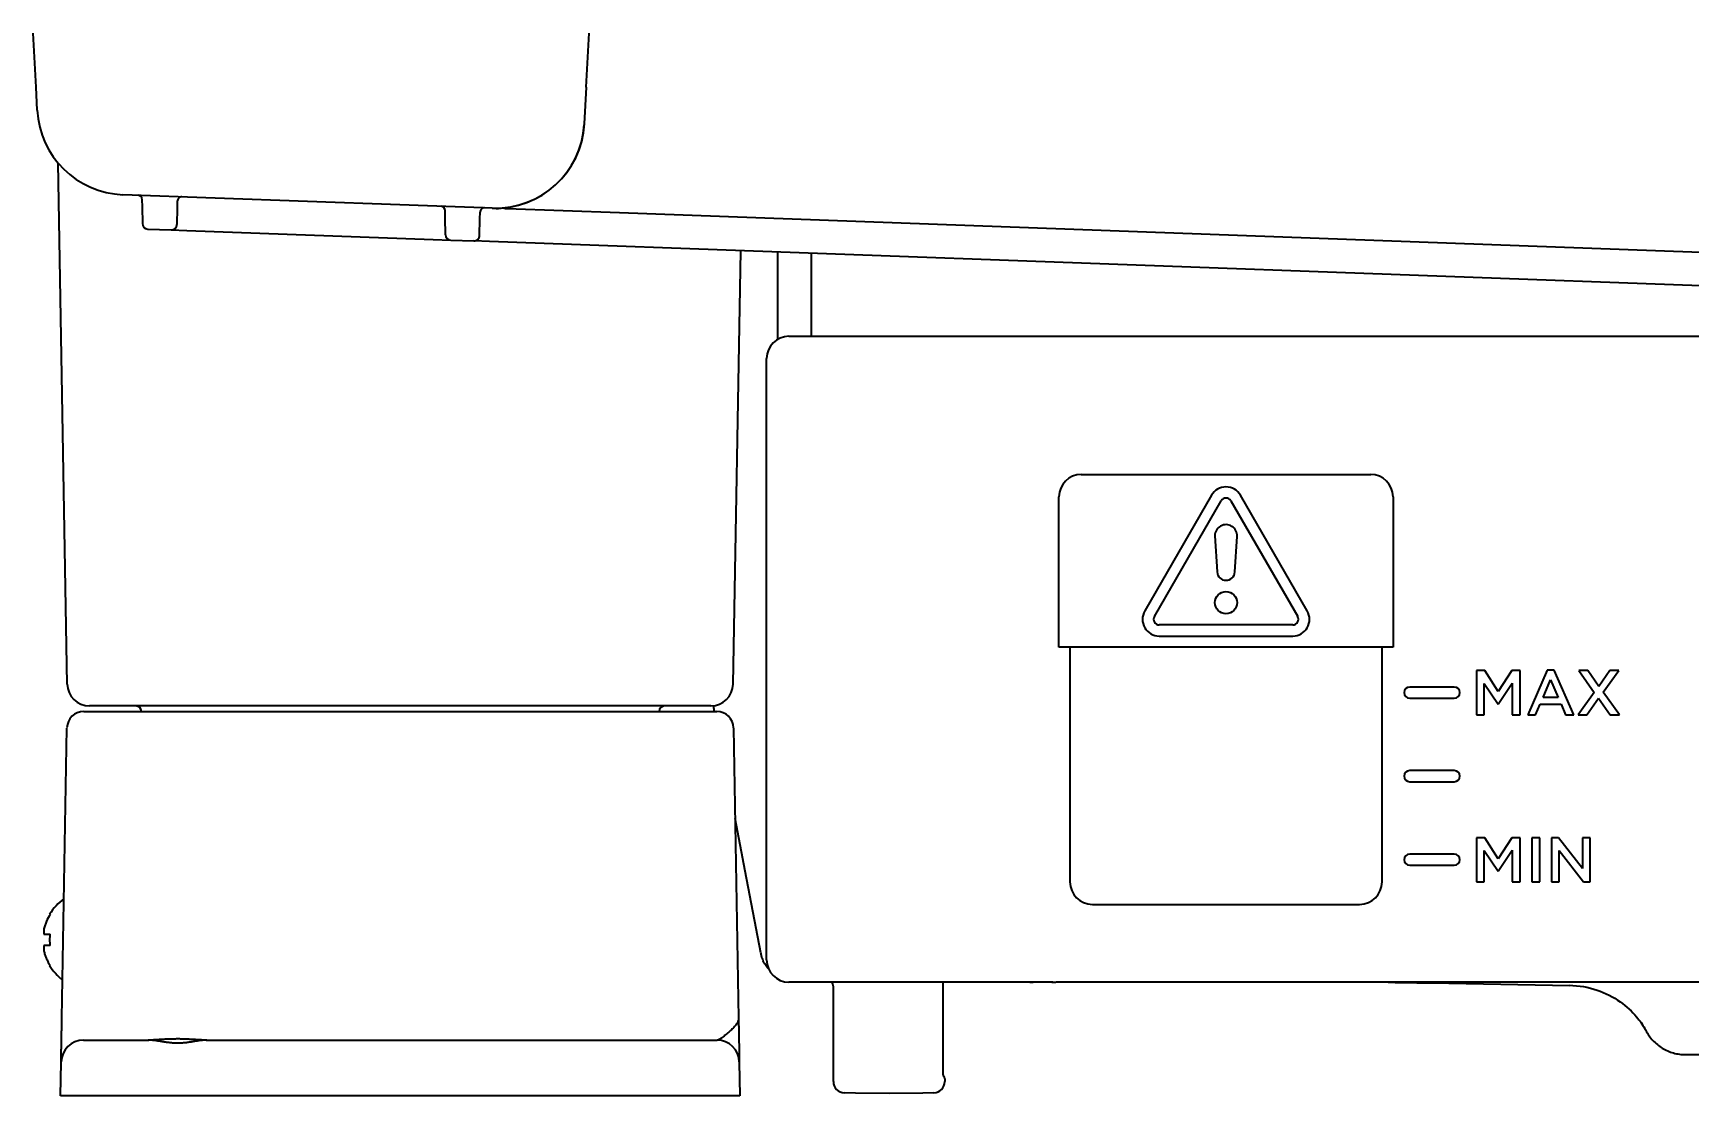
# Model space of a CAD drawing. Extents: x 6336 to 10269, y -393 to 2899.
# Drawn here: x 8429.1 to 8578, y 1270.8 to 1366.2 of the extents above; entities that cross this region are included whole.
import ezdxf

# ---------------------------------------------------------------- set-up
doc = ezdxf.new("R2010")
doc.units = 0
doc.header["$LTSCALE"] = 5
doc.layers.add('1', color=7, linetype='CONTINUOUS', true_color=0xffffff)

msp = doc.modelspace()

# ---------------------------------------------------------------- linework, layer by layer
at = {"layer": '1', "color": 7, "linetype": 'Continuous', "lineweight": 35}
for p, q in [((8429.37, 1361.38), (8429.11, 1366.24)), ((8478.78, 1361.38), (8479.03, 1366.24)), ((8429.48, 1359.31), (8429.37, 1361.38)), ((8478.78, 1361.38), (8478.6, 1358.1)), ((8432.17, 1307.79), (8431.36, 1354.56)), ((8470.32, 1350.52), (8437.17, 1351.73)), ((8438.88, 1351.29), (8438.9, 1350.64)), ((8438.9, 1350.64), (8438.92, 1349.14)), ((8442.05, 1350.56), (8442.02, 1349.06)), ((8442.06, 1351.14), (8442.05, 1350.56)), ((8466.11, 1349.65), (8466.1, 1350.3)), ((8469.23, 1349.57), (8469.24, 1350.15)), ((8481.77, 1350.1), (8471.65, 1350.47)), ((8702.89, 1342.03), (8481.77, 1350.1)), ((8439.4, 1348.65), (8441.5, 1348.57)), ((8441.5, 1348.57), (8442.91, 1348.52)), ((8466.14, 1348.14), (8466.11, 1349.65)), ((8469.2, 1348.07), (8469.23, 1349.57)), ((8442.91, 1348.52), (8465.03, 1347.71)), ((8465.03, 1347.71), (8466.62, 1347.65)), ((8466.62, 1347.65), (8468.69, 1347.58)), ((8470.09, 1347.53), (8468.69, 1347.58)), ((8661.92, 1340.53), (8470.09, 1347.53)), ((8491.97, 1307.79), (8492.65, 1346.7)), ((8495.97, 1343.45), (8495.97, 1346.58)), ((8498.97, 1346.47), (8498.97, 1344.88)), ((8498.97, 1344.88), (8498.97, 1339.03)), ((8495.97, 1338.76), (8495.97, 1343.45)), ((8496.97, 1339.03), (8739.97, 1339.03)), ((8494.97, 1283.03), (8494.97, 1337.03)), ((8523.22, 1326.61), (8549.22, 1326.61)), ((8534.92, 1324.75), (8528.92, 1314.36)), ((8543.52, 1314.36), (8537.52, 1324.75)), ((8521.22, 1311.11), (8521.22, 1324.61)), ((8529.79, 1313.86), (8535.79, 1324.25)), ((8536.66, 1324.25), (8542.66, 1313.86)), ((8551.22, 1324.61), (8551.22, 1311.11)), ((8535.22, 1321.11), (8535.42, 1317.86)), ((8537.02, 1317.86), (8537.22, 1321.05)), ((8542.22, 1313.11), (8530.22, 1313.11)), ((8530.22, 1312.11), (8542.22, 1312.11)), ((8551.22, 1311.11), (8521.22, 1311.11)), ((8522.21, 1311.11), (8522.21, 1290.03)), ((8550.24, 1290.03), (8550.24, 1311.11)), ((8558.72, 1309), (8558.72, 1305.03)), ((8559.47, 1309), (8558.72, 1309)), ((8560.67, 1307.12), (8559.47, 1309)), ((8561.88, 1309), (8560.67, 1307.12)), ((8562.63, 1309), (8561.88, 1309)), ((8562.63, 1305.03), (8562.63, 1309)), ((8565.05, 1309.03), (8563.31, 1305.03)), ((8565.7, 1309.03), (8565.05, 1309.03)), ((8567.45, 1305.03), (8565.7, 1309.03)), ((8568.71, 1309), (8567.89, 1309)), ((8567.89, 1309), (8569.28, 1307.05)), ((8569.7, 1307.57), (8568.71, 1309)), ((8570.69, 1309), (8569.7, 1307.57)), ((8570.1, 1307.06), (8571.49, 1309)), ((8571.49, 1309), (8570.69, 1309)), ((8556.72, 1307.53), (8552.72, 1307.53)), ((8559.41, 1305.03), (8559.41, 1307.86)), ((8559.41, 1307.86), (8560.65, 1306)), ((8560.65, 1306), (8561.93, 1307.87)), ((8561.93, 1307.87), (8561.93, 1305.03)), ((8564.69, 1306.6), (8565.37, 1308.19)), ((8565.37, 1308.19), (8566.05, 1306.6)), ((8569.28, 1307.05), (8567.83, 1305.03)), ((8571.55, 1305.03), (8570.1, 1307.06)), ((8436.17, 1305.83), (8434.17, 1305.83)), ((8487.97, 1305.83), (8436.17, 1305.83)), ((8489.97, 1305.83), (8487.97, 1305.83)), ((8490.29, 1305.33), (8490.19, 1305.84)), ((8552.72, 1306.53), (8556.72, 1306.53)), ((8564.02, 1305.03), (8564.43, 1305.98)), ((8564.43, 1305.98), (8566.31, 1305.98)), ((8566.05, 1306.6), (8564.69, 1306.6)), ((8566.31, 1305.98), (8566.71, 1305.03)), ((8568.63, 1305.03), (8569.68, 1306.53)), ((8569.68, 1306.53), (8570.72, 1305.03)), ((8433.65, 1305.33), (8436.15, 1305.33)), ((8436.15, 1305.33), (8488, 1305.33)), ((8438.83, 1305.33), (8438.83, 1305.33)), ((8485.31, 1305.33), (8485.31, 1305.33)), ((8488, 1305.33), (8490.5, 1305.33)), ((8558.72, 1305.03), (8559.41, 1305.03)), ((8561.93, 1305.03), (8562.63, 1305.03)), ((8563.31, 1305.03), (8564.02, 1305.03)), ((8566.71, 1305.03), (8567.45, 1305.03)), ((8567.83, 1305.03), (8568.63, 1305.03)), ((8570.72, 1305.03), (8571.55, 1305.03)), ((8431.69, 1277.79), (8432.15, 1303.85)), ((8492, 1303.85), (8492.45, 1277.79)), ((8556.72, 1300.03), (8552.72, 1300.03)), ((8552.72, 1299.03), (8556.72, 1299.03)), ((8493.05, 1290.99), (8492.14, 1295.73)), ((8558.72, 1294), (8558.72, 1290.03)), ((8559.47, 1294), (8558.72, 1294)), ((8560.67, 1292.12), (8559.47, 1294)), ((8561.88, 1294), (8560.67, 1292.12)), ((8562.63, 1294), (8561.88, 1294)), ((8562.63, 1290.03), (8562.63, 1294)), ((8564.39, 1294), (8563.69, 1294)), ((8563.69, 1294), (8563.69, 1290.03)), ((8564.39, 1290.03), (8564.39, 1294)), ((8566.09, 1294), (8565.45, 1294)), ((8565.45, 1294), (8565.45, 1290.03)), ((8568.22, 1291.25), (8566.09, 1294)), ((8568.91, 1294), (8568.22, 1294)), ((8568.22, 1294), (8568.22, 1291.25)), ((8568.91, 1290.03), (8568.91, 1294)), ((8556.72, 1292.53), (8552.72, 1292.53)), ((8559.41, 1290.03), (8559.41, 1292.86)), ((8559.41, 1292.86), (8560.65, 1291)), ((8560.65, 1291), (8561.93, 1292.87)), ((8561.93, 1292.87), (8561.93, 1290.03)), ((8566.13, 1292.85), (8568.32, 1290.03)), ((8566.13, 1290.03), (8566.13, 1292.85)), ((8494.46, 1283.67), (8493.05, 1290.99)), ((8552.72, 1291.53), (8556.72, 1291.53)), ((8558.72, 1290.03), (8559.41, 1290.03)), ((8561.93, 1290.03), (8562.63, 1290.03)), ((8563.69, 1290.03), (8564.39, 1290.03)), ((8565.45, 1290.03), (8566.13, 1290.03)), ((8568.32, 1290.03), (8568.91, 1290.03)), ((8524.22, 1288.01), (8548.22, 1288.01)), ((8430.59, 1287.13), (8430.63, 1287.13)), ((8430.63, 1282.53), (8430.59, 1282.53)), ((8520.68, 1281.03), (8496.97, 1281.03)), ((8500.97, 1272.1), (8500.97, 1280.62)), ((8510.82, 1272.87), (8510.82, 1281.03)), ((8520.97, 1281.03), (8520.97, 1281.03)), ((8739.97, 1281.03), (8520.98, 1281.03)), ((8552.03, 1281), (8553.35, 1280.98)), ((8553.35, 1280.98), (8556.24, 1280.93)), ((8556.24, 1280.93), (8567.1, 1280.74)), ((8433.63, 1275.83), (8435.63, 1275.83)), ((8435.63, 1275.83), (8439.5, 1275.83)), ((8444.65, 1275.83), (8488.52, 1275.83)), ((8488.52, 1275.83), (8490.52, 1275.83)), ((8573.97, 1276.6), (8573.95, 1276.63)), ((8577.47, 1274.53), (8577.47, 1274.53)), ((8577.47, 1274.53), (8577.47, 1274.53)), ((8577.47, 1274.53), (8659.47, 1274.53)), ((8431.57, 1270.83), (8431.63, 1273.86)), ((8492.52, 1273.86), (8492.57, 1270.83)), ((8510.97, 1272.36), (8510.97, 1272.1)), ((8435.57, 1270.83), (8431.57, 1270.83)), ((8488.57, 1270.83), (8435.57, 1270.83)), ((8492.57, 1270.83), (8488.57, 1270.83)), ((8502.94, 1271.08), (8501.96, 1271.1)), ((8505.97, 1271.03), (8502.94, 1271.08)), ((8509.01, 1271.08), (8505.97, 1271.03)), ((8509.99, 1271.1), (8509.01, 1271.08))]:
    msp.add_line(p, q, dxfattribs=at)
msp.add_circle((8536.22, 1315.11), 1, dxfattribs=at)
for centre, radius, start, end in [((8437.47, 1359.73), 8, 183, 267.9098), ((8470.62, 1358.52), 8, 267.9098, 357), ((8438.49, 1351.28), 0.4, 1, 87.9098), ((8442.46, 1351.14), 0.4, 87.9098, 179), ((8465.7, 1350.29), 0.4, 1, 87.9098), ((8469.64, 1350.15), 0.4, 87.9098, 179), ((8439.42, 1349.15), 0.5, 181, 267.9098), ((8441.52, 1349.07), 0.5, 267.9098, 359), ((8466.64, 1348.15), 0.5, 181, 267.9098), ((8468.7, 1348.08), 0.5, 267.9098, 359), ((8523.22, 1324.61), 2, 90, 180), ((8549.22, 1324.61), 2, 0, 90), ((8536.22, 1324), 1.5, 30, 150), ((8536.22, 1324), 0.5, 30, 150), ((8536.22, 1321.11), 1, 356.4167, 180), ((8536.22, 1317.91), 0.8, 183.5489, 356.4167), ((8530.22, 1313.61), 1.5, 150, 270), ((8542.22, 1313.61), 1.5, 270, 30), ((8530.22, 1313.61), 0.5, 150, 270), ((8542.22, 1313.61), 0.5, 270, 30), ((8434.17, 1307.83), 2, 181, 270), ((8489.97, 1307.83), 2, 270, 359), ((8552.72, 1307.03), 0.5, 90, 270), ((8556.72, 1307.03), 0.5, 270, 90), ((8438.33, 1305.33), 0.5, 1, 90), ((8485.81, 1305.33), 0.5, 90, 179), ((8433.65, 1303.83), 1.5, 90, 179), ((8490.5, 1303.83), 1.5, 1, 90), ((8552.72, 1299.53), 0.5, 90, 270), ((8556.72, 1299.53), 0.5, 270, 90), ((8552.72, 1292.03), 0.5, 90, 270), ((8556.72, 1292.03), 0.5, 270, 90), ((8524.22, 1290.03), 2.01, 180, 270), ((8548.22, 1290.03), 2.01, 270, 0), ((8434.69, 1284.63), 4.8, 125.8501, 148.6074), ((8434.37, 1284.83), 3.78, 172.3959, 179.9965), ((8434.37, 1284.83), 3.78, 180.0035, 187.6041), ((8434.69, 1285.03), 4.8, 211.3459, 232.2535), ((8500.47, 1280.62), 0.5, 0, 53.9142), ((8433.63, 1273.83), 2, 90, 179), ((8490.52, 1273.83), 2, 1, 90), ((8501.97, 1272.1), 1, 180, 269), ((8509.97, 1272.1), 1, 271, 0), ((8510.72, 1272.36), 0.253, 0, 50.0833)]:
    msp.add_arc(centre, radius, start, end, dxfattribs=at)
for centre, major_axis, ratio, start_param, end_param in [((8470.62, 1358.52), (-0.29, -7.99), 0.999733, 0.013838, 1.543054), ((8496.97, 1337.03), (-1.41, 1.41), 0.999695, 5.497939, 7.068431), ((8496.97, 1283.03), (-1.41, -1.41), 0.999695, 5.497939, 7.068431)]:
    msp.add_ellipse(centre, major_axis=major_axis, ratio=ratio, start_param=start_param, end_param=end_param, dxfattribs=at)
for points, degree in [([(8470.44, 1350.52), (8470.44, 1350.52), (8470.9, 1350.5)], 2), ([(8430.08, 1285.83), (8430.07, 1285.8), (8430.07, 1285.75), (8430.06, 1285.68), (8430.06, 1285.6), (8430.06, 1285.53), (8430.06, 1285.46), (8430.07, 1285.4), (8430.07, 1285.35), (8430.08, 1285.33)], 3), ([(8430.08, 1285.33), (8430.09, 1285.33), (8430.12, 1285.33), (8430.17, 1285.33), (8430.23, 1285.33), (8430.29, 1285.33), (8430.36, 1285.33), (8430.43, 1285.33), (8430.52, 1285.33), (8430.59, 1285.33), (8430.63, 1285.33)], 3), ([(8430.08, 1284.33), (8430.07, 1284.3), (8430.07, 1284.25), (8430.06, 1284.18), (8430.06, 1284.11), (8430.06, 1284.04), (8430.06, 1283.97), (8430.07, 1283.9), (8430.07, 1283.85), (8430.08, 1283.83)], 3), ([(8430.08, 1283.83), (8430.09, 1283.77), (8430.12, 1283.66), (8430.17, 1283.5), (8430.23, 1283.34), (8430.29, 1283.19), (8430.36, 1283.04), (8430.43, 1282.88), (8430.52, 1282.71), (8430.59, 1282.59), (8430.63, 1282.53)], 3), ([(8550.77, 1281.03), (8551.19, 1281.02), (8551.61, 1281.01), (8552.03, 1281)], 3), ([(8573.94, 1276.65), (8573.78, 1276.95), (8573.61, 1277.23), (8573.42, 1277.51)], 3)]:
    msp.add_open_spline(points, degree=degree, dxfattribs=at)
for points, knots in [([(8471.65, 1350.47), (8471.58, 1350.47), (8471.49, 1350.48), (8471.4, 1350.48), (8471.39, 1350.48), (8471.38, 1350.48)], [0, 0, 0, 0, 0.873168, 0.873168, 1, 1, 1, 1]), ([(8430.63, 1287.13), (8430.5, 1286.92), (8430.4, 1286.71), (8430.26, 1286.39), (8430.22, 1286.28), (8430.14, 1286.05), (8430.11, 1285.94), (8430.08, 1285.83)], [0, 0, 0, 0, 0.5, 0.5, 0.75, 0.75, 1, 1, 1, 1]), ([(8430.63, 1284.33), (8430.5, 1284.33), (8430.4, 1284.33), (8430.26, 1284.33), (8430.22, 1284.33), (8430.14, 1284.33), (8430.11, 1284.33), (8430.08, 1284.33)], [0, 0, 0, 0, 0.5, 0.5, 0.75, 0.75, 1, 1, 1, 1]), ([(8494.5, 1283.47), (8494.49, 1283.51), (8494.49, 1283.54), (8494.48, 1283.6), (8494.47, 1283.64), (8494.46, 1283.67)], [0, 0, 0, 0, 0.5, 0.5, 1, 1, 1, 1]), ([(8495.14, 1282.23), (8495.11, 1282.26), (8495.08, 1282.3), (8494.96, 1282.44), (8494.88, 1282.55), (8494.78, 1282.71), (8494.77, 1282.74), (8494.73, 1282.8), (8494.72, 1282.83), (8494.67, 1282.93), (8494.62, 1283.06), (8494.57, 1283.19), (8494.54, 1283.3), (8494.53, 1283.33), (8494.52, 1283.4), (8494.51, 1283.44), (8494.5, 1283.47)], [0.0793965, 0.0793965, 0.0793965, 0.0793965, 0.1672758, 0.1672758, 0.4448505, 0.4448505, 0.5142442, 0.5142442, 0.5836379, 0.5836379, 0.7224253, 0.8612126, 0.8612126, 0.9306063, 0.9306063, 1, 1, 1, 1]), ([(8518.62, 1281.03), (8518.63, 1281.03), (8518.65, 1281.03), (8518.67, 1281.03), (8518.7, 1281.03), (8518.72, 1281.03), (8518.75, 1281.03), (8518.77, 1281.03), (8518.79, 1281.03), (8518.81, 1281.03), (8518.84, 1281.03), (8518.86, 1281.03), (8518.88, 1281.03), (8518.9, 1281.03), (8518.91, 1281.03), (8518.91, 1281.03)], [0, 0, 0, 0, 0.08904, 0.176184, 0.261427, 0.344759, 0.426173, 0.505661, 0.583213, 0.658819, 0.73247, 0.804155, 0.873865, 0.941588, 1, 1, 1, 1]), ([(8520.58, 1281.03), (8520.58, 1281.03), (8520.59, 1281.03), (8520.61, 1281.03), (8520.63, 1281.03), (8520.66, 1281.03), (8520.68, 1281.03), (8520.71, 1281.03), (8520.73, 1281.03), (8520.75, 1281.03), (8520.77, 1281.03), (8520.79, 1281.03), (8520.81, 1281.03), (8520.83, 1281.03), (8520.84, 1281.03), (8520.86, 1281.03), (8520.87, 1281.03), (8520.89, 1281.03), (8520.9, 1281.03), (8520.91, 1281.03), (8520.92, 1281.03), (8520.93, 1281.03), (8520.94, 1281.03), (8520.94, 1281.03), (8520.95, 1281.03)], [0, 0, 0, 0, 0.007553, 0.056584, 0.105504, 0.154315, 0.20302, 0.251623, 0.300125, 0.348531, 0.396842, 0.44506, 0.493189, 0.541231, 0.589188, 0.637062, 0.684856, 0.732573, 0.780214, 0.827783, 0.875281, 0.922712, 0.970078, 1, 1, 1, 1]), ([(8567.04, 1280.75), (8567.92, 1280.73), (8569.52, 1280.46), (8571.62, 1279.39), (8573.03, 1278.06), (8573.62, 1277.23), (8573.82, 1276.88)], [0, 0, 0, 0, 0.298882, 0.57731, 0.82529, 1, 1, 1, 1]), ([(8431.63, 1273.86), (8431.63, 1273.86), (8431.63, 1273.86), (8431.63, 1273.87), (8431.63, 1273.88), (8431.63, 1273.9), (8431.63, 1273.92), (8431.63, 1273.98), (8431.63, 1274.01), (8431.63, 1274.07), (8431.63, 1274.11), (8431.63, 1274.14), (8431.63, 1274.17), (8431.63, 1274.18), (8431.63, 1274.25), (8431.63, 1274.31), (8431.64, 1274.44), (8431.64, 1274.51), (8431.64, 1274.74), (8431.64, 1274.9), (8431.65, 1275.14), (8431.65, 1275.18), (8431.65, 1275.28), (8431.65, 1275.43), (8431.66, 1275.58), (8431.66, 1275.9), (8431.67, 1276.12), (8431.67, 1276.41), (8431.67, 1276.47), (8431.67, 1276.59), (8431.68, 1276.76), (8431.68, 1276.94), (8431.68, 1277.18), (8431.69, 1277.3), (8431.69, 1277.49), (8431.69, 1277.58), (8431.69, 1277.68), (8431.69, 1277.73), (8431.69, 1277.76), (8431.69, 1277.78), (8431.69, 1277.79)], [0, 0, 0, 0, 0.029052, 0.029052, 0.060373, 0.060373, 0.123015, 0.123015, 0.185657, 0.185657, 0.216977, 0.232638, 0.232638, 0.248298, 0.248298, 0.31094, 0.31094, 0.373582, 0.373582, 0.498866, 0.498866, 0.530186, 0.530186, 0.561507, 0.624149, 0.624149, 0.749433, 0.749433, 0.780754, 0.780754, 0.812075, 0.874716, 0.874716, 0.937358, 0.937358, 0.968679, 0.98434, 0.99217, 0.99217, 1, 1, 1, 1]), ([(8492.45, 1277.79), (8492.45, 1277.75), (8492.45, 1277.7), (8492.43, 1277.61), (8492.42, 1277.57), (8492.39, 1277.5), (8492.39, 1277.48), (8492.36, 1277.43), (8492.35, 1277.41), (8492.32, 1277.34), (8492.29, 1277.3), (8492.19, 1277.16), (8492.11, 1277.07), (8491.98, 1276.93), (8491.93, 1276.88), (8491.83, 1276.79), (8491.78, 1276.74), (8491.68, 1276.64), (8491.62, 1276.59), (8491.51, 1276.5), (8491.46, 1276.45), (8491.35, 1276.35), (8491.29, 1276.31), (8491.18, 1276.22), (8491.12, 1276.17), (8491.02, 1276.09), (8490.97, 1276.05), (8490.89, 1275.99), (8490.86, 1275.98), (8490.82, 1275.94), (8490.79, 1275.93), (8490.72, 1275.89), (8490.68, 1275.87), (8490.6, 1275.83), (8490.56, 1275.83), (8490.52, 1275.83)], [0, 0, 0, 0, 0.0625, 0.0625, 0.125, 0.125, 0.15625, 0.15625, 0.1875, 0.1875, 0.25, 0.25, 0.375, 0.375, 0.4375, 0.4375, 0.5, 0.5, 0.5625, 0.5625, 0.625, 0.625, 0.6875, 0.6875, 0.75, 0.75, 0.8125, 0.8125, 0.84375, 0.84375, 0.875, 0.875, 0.9375, 0.9375, 1, 1, 1, 1]), ([(8492.45, 1277.79), (8492.45, 1277.78), (8492.45, 1277.76), (8492.45, 1277.73), (8492.45, 1277.68), (8492.46, 1277.58), (8492.46, 1277.36), (8492.46, 1277.18), (8492.47, 1276.82), (8492.47, 1276.59), (8492.48, 1275.9), (8492.49, 1275.47), (8492.5, 1275.08), (8492.5, 1275.05), (8492.5, 1275.01), (8492.5, 1274.98), (8492.5, 1274.92), (8492.5, 1274.79), (8492.51, 1274.66), (8492.51, 1274.44), (8492.51, 1274.31), (8492.51, 1274.18), (8492.51, 1274.17), (8492.51, 1274.14), (8492.52, 1274.11), (8492.52, 1274.07), (8492.52, 1274.01), (8492.52, 1273.98), (8492.52, 1273.92), (8492.52, 1273.9), (8492.52, 1273.87), (8492.52, 1273.86), (8492.52, 1273.86)], [0, 0, 0, 0, 0.007824, 0.007824, 0.015648, 0.031295, 0.06259, 0.125181, 0.125181, 0.250362, 0.250362, 0.500723, 0.500723, 0.516371, 0.516371, 0.532018, 0.532018, 0.563314, 0.625904, 0.625904, 0.751085, 0.751085, 0.766732, 0.766732, 0.78238, 0.813675, 0.813675, 0.876266, 0.876266, 0.938856, 0.938856, 1, 1, 1, 1]), ([(8444.7, 1275.83), (8444.6, 1275.83), (8444.5, 1275.83), (8444.29, 1275.84), (8444.19, 1275.84), (8443.97, 1275.85), (8443.86, 1275.86), (8443.7, 1275.87), (8443.65, 1275.87), (8443.54, 1275.88), (8443.48, 1275.88), (8443.32, 1275.89), (8443.09, 1275.9), (8442.76, 1275.92), (8442.42, 1275.93), (8442.19, 1275.93), (8441.96, 1275.93), (8441.85, 1275.93), (8441.62, 1275.92), (8441.51, 1275.92), (8441.28, 1275.91), (8441.17, 1275.91), (8440.94, 1275.9), (8440.83, 1275.89), (8440.66, 1275.88), (8440.61, 1275.88), (8440.5, 1275.87), (8440.44, 1275.87), (8440.28, 1275.86), (8440.17, 1275.85), (8439.96, 1275.84), (8439.86, 1275.84), (8439.65, 1275.83), (8439.55, 1275.83), (8439.44, 1275.83)], [0, 0, 0, 0, 0.0625, 0.0625, 0.125, 0.125, 0.1875, 0.1875, 0.21875, 0.21875, 0.25, 0.25, 0.3125, 0.375, 0.4375, 0.5, 0.5, 0.5625, 0.5625, 0.625, 0.625, 0.6875, 0.6875, 0.75, 0.75, 0.78125, 0.78125, 0.8125, 0.8125, 0.875, 0.875, 0.9375, 0.9375, 1, 1, 1, 1]), ([(8444.65, 1275.83), (8444.56, 1275.83), (8444.47, 1275.82), (8444.32, 1275.81), (8444.27, 1275.81), (8444.18, 1275.79), (8444.13, 1275.79), (8443.98, 1275.77), (8443.87, 1275.75), (8443.67, 1275.72), (8443.56, 1275.7), (8443.35, 1275.67), (8443.24, 1275.65), (8443.01, 1275.62), (8442.9, 1275.6), (8442.76, 1275.59), (8442.73, 1275.59), (8442.67, 1275.58), (8442.58, 1275.57), (8442.49, 1275.57), (8442.32, 1275.55), (8442.2, 1275.55), (8441.96, 1275.55), (8441.84, 1275.55), (8441.61, 1275.57), (8441.49, 1275.58), (8441.32, 1275.6), (8441.23, 1275.61), (8441.15, 1275.62), (8441.09, 1275.62), (8441.06, 1275.63), (8440.92, 1275.65), (8440.81, 1275.67), (8440.64, 1275.69), (8440.59, 1275.7), (8440.48, 1275.72), (8440.43, 1275.73), (8440.27, 1275.75), (8440.17, 1275.77), (8440.02, 1275.79), (8439.97, 1275.79), (8439.87, 1275.81), (8439.82, 1275.81), (8439.68, 1275.82), (8439.59, 1275.83), (8439.5, 1275.83)], [0, 0, 0, 0, 0.0625, 0.0625, 0.09375, 0.09375, 0.125, 0.125, 0.1875, 0.1875, 0.25, 0.25, 0.3125, 0.3125, 0.375, 0.375, 0.390625, 0.390625, 0.40625, 0.4375, 0.4375, 0.5, 0.5, 0.5625, 0.5625, 0.625, 0.625, 0.65625, 0.671875, 0.671875, 0.6875, 0.6875, 0.75, 0.75, 0.78125, 0.78125, 0.8125, 0.8125, 0.875, 0.875, 0.90625, 0.90625, 0.9375, 0.9375, 1, 1, 1, 1]), ([(8573.92, 1276.69), (8574, 1276.52), (8574.1, 1276.37), (8574.31, 1276.07), (8574.42, 1275.93), (8574.67, 1275.66), (8574.81, 1275.54), (8575.09, 1275.31), (8575.24, 1275.2), (8575.55, 1275.01), (8575.71, 1274.93), (8576.05, 1274.78), (8576.22, 1274.72), (8576.57, 1274.63), (8576.75, 1274.59), (8577.11, 1274.54), (8577.29, 1274.53), (8577.47, 1274.53)], [0, 0, 0, 0, 0.125, 0.125, 0.25, 0.25, 0.375, 0.375, 0.5, 0.5, 0.625, 0.625, 0.75, 0.75, 0.875, 0.875, 1, 1, 1, 1]), ([(8510.89, 1272.53), (8510.89, 1272.53), (8510.89, 1272.53), (8510.88, 1272.56), (8510.86, 1272.62), (8510.83, 1272.72), (8510.82, 1272.81), (8510.82, 1272.86), (8510.82, 1272.87)], [0, 0, 0, 0, 0.092326, 0.239712, 0.458664, 0.723971, 0.937645, 1, 1, 1, 1])]:
    msp.add_open_spline(points, degree=3, knots=knots, dxfattribs=at)

doc.saveas('drawing.dxf')
